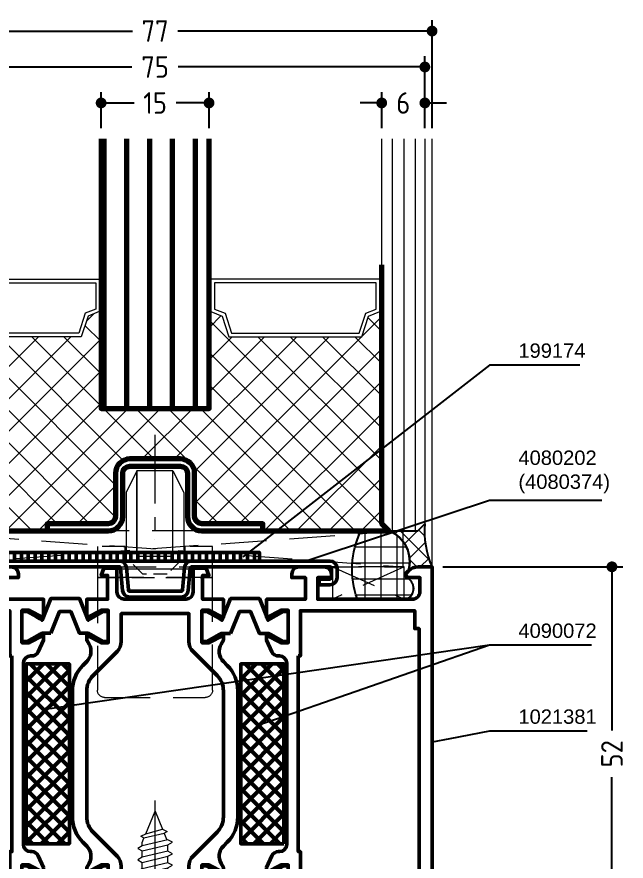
# Model space of a CAD drawing. Header units: millimetres. Extents: x 27 to 201, y 24 to 350.
# Drawn here: x 116.5 to 201.2, y 232.2 to 349.6 of the extents above; entities that cross this region are included whole.
import ezdxf

# ---------------------------------------------------------------- set-up
doc = ezdxf.new("R2010")
doc.units = ezdxf.units.MM
doc.linetypes.add('CENTER', pattern=[50.800000000000004, 31.75, -6.35, 6.35, -6.35])
doc.linetypes.add('HIDDEN', pattern=[9.524999999999999, 6.35, -3.175])
for name, color, linetype, lineweight in [('AM_5', 3, 'Continuous', 25), ('AM_C', 50, 'Continuous', 50), ('AM_S', 80, 'Continuous', 50), ('Cent3', 70, 'CENTER', 18), ('Cent4', 10, 'CENTER', 13), ('CHide4', 10, 'HIDDEN', 13), ('Cont2', 2, 'Continuous', 25), ('Cont3', 70, 'Continuous', 18), ('Cont4', 10, 'Continuous', 13)]:
    doc.layers.add(name, color=color, linetype=linetype, lineweight=lineweight)
doc.styles.add('HBS_DIMTEXTSTYLE', font='isocp.shx')
doc.styles.add('SWISSL', font='swissl.ttf')
doc.dimstyles.new('Konstruktionsschnitt 1-1', dxfattribs={"dimtxt": 3, "dimasz": 1.5, "dimexe": 1.5, "dimexo": 1.5, "dimgap": 1.5, "dimtad": 0, "dimdsep": 46, "dimtxsty": 'HBS_DIMTEXTSTYLE', "dimblk": 'PUNKT', "dimcen": 0, "dimclrd": 3, "dimclre": 3, "dimclrt": 2, "dimadec": 1, "dimazin": 2, "dimtfac": 0.7, "dimtofl": 0, "dimtmove": 0, "dimatfit": 3, "dimfxl": 0, "dimtolj": 1, "dimtzin": 0, "dimarcsym": 0})
pattern_1 = [(225, (232.3260285917245, 587.9548607418653), (0.1767766952966369, -0.1767766952966369), []), (314.9999999999999, (232.3260285917245, 587.9548607418653), (0.1767766952966369, 0.1767766952966369), [])]

# ---------------------------------------------------------------- blocks, each defined once
blk = doc.blocks.new('ws4070051')
at = {"layer": 'Cent4'}
blk.add_line((0, 5.000000000000057), (0, -61.5), dxfattribs=at)
at = {"layer": 'CHide4', "ltscale": 0.3}
for points in [[(-2.25, 3.139407869106833), (-2.25, 1.500000000000114)], [(-1.500000000000057, 3.342016756583348), (-1.5, 1.443980580127572)], [(-1.000000000000114, 3.430217387990353), (-1.000000000000114, 1.500000000000114)], [(0.9999999999999432, 3.430217387990297), (1, 1.500000000000057)], [(1.499999999999886, 3.342016756583348), (1.499999999999886, 1.443980580131324)], [(2.249999999999886, 3.139407869106833), (2.249999999999886, 1.500000000000057)], [(-2.25, 1.500000000000114), (0, 0.8971143170300593)], [(2.25, 1.500000000000057), (0, 0.8971143170300593)]]:
    blk.add_lwpolyline(points, dxfattribs=at)
for centre, radius, start, end in [((-1.13686837721616e-13, 6.787843380307379), 3.50337727118889, 253.4149171095067, 286.5850828904933), ((-1.625, 4.819043873157398), 3.377377271188834, 259.3356704769319, 280.664329523068), ((0, 9.59585103275191), 8.157377271188835, 262.9584886271676, 277.0415113728324), ((1.625, 4.819043873157341), 3.377377271188834, 259.3356704769319, 280.664329523068)]:
    blk.add_arc(centre, radius, start, end, dxfattribs=at)
at = {"layer": 'Cont4'}
blk.add_line((-1.789999999999964, -0.6999999999999886), (-1.789999999999964, -0.947816335794414), dxfattribs=at)
blk.add_lwpolyline([(0, 3.500000000000057, -0.1638335059844092), (4.354838709677381, 2.033705591735156, -0.2344685383368201), (4.75, 1.237357592883086), (4.75, 0), (-4.75, 0), (-4.75, 1.237357592883086, -0.234468538336819), (-4.354838709677381, 2.033705591735156, -0.1638335059844072)], format="xyb", close=True, dxfattribs=at)
for points in [[(3.845889597187124e-05, -0.5208540225784759), (-1.789999999999907, -0.947816335794414), (-2.39999999999992, -1.300000000000125), (-1.789999999999907, -1.652183664205779), (5.684341886080801e-14, -1.231004026947915), (0.6100000000000705, -0.7692557880676532), (-0.0001459969332699984, -0.5207789044758897)], [(1.79000000000002, -0.6999999999999886), (1.790000000000077, -1.693910055894833)], [(-1.789999999999907, -1.652183664205779), (-1.789999999999907, -2.54781633579438)], [(-1.789999999999907, -1.652183664205779), (-1.789999999999907, -2.347816335794391)], [(-1.789999999999907, -3.252183664205745), (-1.789999999999907, -3.947816335794414)], [(-1.789999999999907, -3.252183664205745), (-1.789999999999907, -4.147816335794403)], [(1.790000000000077, -2.409824389689959), (1.790000000000077, -3.293910055894798)], [(1.790000000000077, -4.009824389689982), (1.790000000000077, -4.893910055894821)], [(-1.789999999999907, -4.852183664205768), (-1.789999999999907, -5.547816335794437)], [(-1.789999999999907, -4.852183664205768), (-1.789999999999907, -5.747816335794425)], [(1.790000000000077, -5.609824389689948), (1.790000000000077, -6.493910055894844)], [(-1.789999999999907, -6.452183664205791), (-1.789999999999907, -7.147816335794403)], [(-1.789999999999907, -6.452183664205791), (-1.789999999999907, -7.347816335794391)], [(-1.789999999999907, -8.052183664205756), (-1.789999999999907, -8.747816335794425)], [(-1.789999999999907, -8.052183664205756), (-1.789999999999907, -8.947816335794414)], [(1.790000000000077, -7.20982438968997), (1.790000000000077, -8.09391005589481)], [(1.790000000000077, -8.809824389689936), (1.790000000000077, -9.693910055894833)], [(-1.789999999999907, -9.65218366420578), (-1.789999999999907, -10.34781633579439)], [(-1.789999999999907, -9.65218366420578), (-1.789999999999907, -10.54781633579438)], [(1.790000000000077, -10.40982438968996), (1.790000000000077, -11.29391005589486)], [(-1.789999999999907, -11.2521836642058), (-1.789999999999907, -11.94781633579441)], [(-1.789999999999907, -11.2521836642058), (-1.789999999999907, -12.1478163357944)], [(-1.789999999999907, -12.85218366420577), (-1.789999999999907, -13.54781633579444)], [(-1.789999999999907, -12.85218366420577), (-1.789999999999907, -13.74781633579443)], [(1.790000000000077, -12.00982438968998), (1.790000000000077, -12.89391005589482)], [(1.790000000000077, -13.60982438968995), (1.790000000000077, -14.49391005589484)], [(-1.789999999999907, -14.45218366420579), (-1.789999999999907, -15.1478163357944)], [(-1.789999999999907, -14.45218366420579), (-1.789999999999907, -15.34781633579439)], [(1.790000000000077, -15.20982438968997), (1.790000000000077, -16.09391005589481)], [(-1.789999999999907, -16.05218366420576), (-1.789999999999907, -16.74781633579443)], [(-1.789999999999907, -16.05218366420576), (-1.789999999999907, -16.94781633579441)], [(1.790000000000077, -16.80982438968994), (1.790000000000077, -17.69391005589483)], [(-1.789999999999907, -17.65218366420578), (-1.789999999999907, -18.34781633579445)], [(-1.789999999999907, -17.65218366420578), (-1.789999999999907, -18.54781633579438)], [(1.790000000000077, -18.40982438968996), (1.790000000000077, -19.29391005589486)], [(-1.789999999999907, -19.2521836642058), (-1.789999999999907, -19.94781633579447)], [(-1.789999999999907, -19.2521836642058), (-1.789999999999907, -20.1478163357944)], [(-1.789999999999907, -20.85218366420582), (-1.789999999999907, -21.54781633579444)], [(-1.789999999999907, -20.85218366420582), (-1.789999999999907, -21.74781633579443)], [(1.790000000000077, -20.00982438968998), (1.790000000000077, -20.89391005589482)], [(1.790000000000077, -21.60982438968995), (1.790000000000077, -22.49391005589479)], [(-1.789999999999907, -22.45218366420579), (-1.789999999999907, -23.1478163357944)], [(-1.789999999999907, -22.45218366420579), (-1.789999999999907, -23.34781633579445)], [(1.790000000000077, -23.20982438968991), (1.790000000000077, -24.09391005589481)], [(-1.789999999999907, -24.05218366420576), (-1.789999999999907, -24.74781633579443)], [(-1.789999999999907, -24.05218366420576), (-1.789999999999907, -24.94781633579441)], [(-1.789999999999907, -25.65218366420578), (-1.789999999999907, -26.34781633579445)], [(-1.789999999999907, -25.65218366420578), (-1.789999999999907, -26.54781633579438)], [(1.790000000000077, -24.80982438968994), (1.790000000000077, -25.69391005589483)], [(1.790000000000077, -26.40982438968996), (1.790000000000077, -27.29391005589486)], [(-1.789999999999907, -27.2521836642058), (-1.789999999999907, -27.94781633579447)], [(-1.789999999999907, -27.2521836642058), (-1.789999999999907, -28.1478163357944)], [(1.790000000000077, -28.00982438968998), (1.790000000000077, -28.89391005589482)], [(-1.789999999999907, -28.85218366420582), (-1.789999999999907, -29.54781633579444)], [(-1.789999999999907, -28.85218366420582), (-1.789999999999907, -29.74781633579443)], [(-1.789999999999907, -30.45218366420579), (-1.789999999999907, -31.34781633579439)], [(-1.789999999999907, -30.45218366420579), (-1.789999999999907, -31.1478163357944)], [(1.790000000000077, -29.60982438968995), (1.790000000000077, -30.49391005589479)], [(1.790000000000077, -31.20982438968991), (1.790000000000077, -32.09391005589481)], [(-1.789999999999907, -32.05218366420576), (-1.789999999999964, -32.94781633579441)], [(1.79000000000002, -32.80982438968994), (1.79000000000002, -33.69391005589478)], [(-1.789999999999964, -33.65218366420578), (-1.789999999999964, -34.54781633579438)], [(1.79000000000002, -34.4098243896899), (1.79000000000002, -35.2939100558948)], [(-1.789999999999964, -35.25218366420575), (-1.789999999999964, -36.1478163357944)], [(1.79000000000002, -36.00982438968992), (1.79000000000002, -36.89391005589476)], [(-1.789999999999964, -36.85218366420577), (-1.789999999999964, -37.74781633579437)], [(-1.789999999999964, -38.45218366420573), (-1.789999999999964, -39.34781633579439)], [(1.79000000000002, -37.60982438968989), (1.79000000000002, -38.49391005589479)], [(1.79000000000002, -39.20982438968991), (1.79000000000002, -40.09391005589475)], [(-1.789999999999964, -40.05218366420576), (-1.789999999999964, -40.94781633579436)], [(1.79000000000002, -40.80982438968988), (1.79000000000002, -41.69391005589478)], [(-1.789999999999964, -41.65218366420572), (-1.789999999999964, -42.54781633579438)], [(-1.789999999999964, -43.25218366420575), (-1.789999999999964, -44.14781633579435)], [(1.79000000000002, -42.4098243896899), (1.79000000000002, -43.29391005589474)], [(1.79000000000002, -44.00982438968987), (1.79000000000002, -44.89391005589476)], [(-1.789999999999964, -44.85218366420571), (-1.789999999999964, -45.74781633579437)], [(1.79000000000002, -45.60982438968989), (1.79000000000002, -46.49391005589473)], [(-1.789999999999964, -46.45218366420573), (-1.789999999999964, -47.34781633579433)], [(-1.789999999999964, -48.0521836642057), (-1.789999999999964, -48.94781633579436)], [(1.79000000000002, -47.20982438968986), (1.79000000000002, -48.09391005589475)], [(1.79000000000002, -48.80982438968988), (1.79000000000002, -49.69391005589472)], [(-1.789999999999964, -49.65218366420572), (-1.789999999999964, -50.54781633579432)], [(1.79000000000002, -50.40982438968985), (1.79000000000002, -51.29391005589474)], [(-1.789999999999964, -51.25218366420569), (-1.789999999999964, -52.14781633579435)], [(1.79000000000002, -52.00982438968987), (1.79000000000002, -52.89391005589471)], [(-1.789999999999964, -52.85218366420571), (-1.789999999999964, -53.74781633579437)], [(1.79000000000002, -53.60982438968989), (1.79000000000002, -54.49391005589473)], [(-1.789999999999964, -54.45218366420568), (-1.789999999999964, -55.34781633579433)], [(-1.278045391909473, -56.91452548152375), (-1.648982974761907, -56.01900293820739)], [(1.79000000000002, -55.67855772335224), (1.54664418601925, -56.26607062994691)], [(1.79000000000002, -55.20982438968986), (1.79000000000002, -55.67855772335224)], [(1.290426472000377, -56.88463491005149), (0, -60), (-1.02391827027509, -57.52804262514024)]]:
    blk.add_lwpolyline(points, dxfattribs=at)
for points in [[(1.790000000000077, -2.409824389689959), (2.410000000000025, -2.051867222792396), (1.790000000000077, -1.693910055894833), (-1.789999999999907, -2.54781633579438), (-2.39999999999992, -2.900000000000091), (-1.789999999999907, -3.252183664205745)], [(1.790000000000077, -4.009824389689925), (2.410000000000025, -3.651867222792362), (1.790000000000077, -3.293910055894798), (-1.789999999999907, -4.147816335794403), (-2.39999999999992, -4.500000000000057), (-1.789999999999907, -4.852183664205768)], [(1.790000000000077, -5.609824389689948), (2.410000000000025, -5.251867222792384), (1.790000000000077, -4.893910055894821), (-1.789999999999907, -5.747816335794425), (-2.39999999999992, -6.10000000000008), (-1.789999999999907, -6.452183664205791)], [(1.790000000000077, -7.20982438968997), (2.410000000000025, -6.851867222792407), (1.790000000000077, -6.493910055894844), (-1.789999999999907, -7.347816335794391), (-2.39999999999992, -7.700000000000102), (-1.789999999999907, -8.052183664205756)], [(1.790000000000077, -8.809824389689936), (2.410000000000025, -8.451867222792373), (1.790000000000077, -8.09391005589481), (-1.789999999999907, -8.947816335794414), (-2.39999999999992, -9.300000000000068), (-1.789999999999907, -9.65218366420578)], [(1.790000000000077, -10.40982438968996), (2.410000000000025, -10.0518672227924), (1.790000000000077, -9.693910055894833), (-1.789999999999907, -10.54781633579438), (-2.39999999999992, -10.90000000000009), (-1.789999999999907, -11.25218366420575)], [(1.790000000000077, -12.00982438968998), (2.410000000000025, -11.65186722279242), (1.790000000000077, -11.29391005589486), (-1.789999999999907, -12.1478163357944), (-2.39999999999992, -12.50000000000011), (-1.789999999999907, -12.85218366420577)], [(1.790000000000077, -13.60982438968995), (2.410000000000025, -13.25186722279238), (1.790000000000077, -12.89391005589482), (-1.789999999999907, -13.74781633579443), (-2.39999999999992, -14.10000000000008), (-1.789999999999907, -14.45218366420579)], [(1.790000000000077, -15.20982438968997), (2.410000000000025, -14.85186722279241), (1.790000000000077, -14.49391005589484), (-1.789999999999907, -15.34781633579439), (-2.39999999999992, -15.7000000000001), (-1.789999999999907, -16.05218366420576)], [(1.790000000000077, -16.80982438968994), (2.410000000000025, -16.45186722279237), (1.790000000000077, -16.09391005589481), (-1.789999999999907, -16.94781633579441), (-2.39999999999992, -17.30000000000013), (-1.789999999999907, -17.65218366420578)], [(1.790000000000077, -18.40982438968996), (2.410000000000025, -18.0518672227924), (1.790000000000077, -17.69391005589483), (-1.789999999999907, -18.54781633579438), (-2.39999999999992, -18.90000000000009), (-1.789999999999907, -19.2521836642058)], [(1.790000000000077, -20.00982438968998), (2.410000000000025, -19.65186722279242), (1.790000000000077, -19.29391005589486), (-1.789999999999907, -20.1478163357944), (-2.39999999999992, -20.50000000000011), (-1.789999999999907, -20.85218366420582)], [(1.790000000000077, -21.60982438968995), (2.410000000000025, -21.25186722279238), (1.790000000000077, -20.89391005589482), (-1.789999999999907, -21.74781633579443), (-2.39999999999992, -22.10000000000008), (-1.789999999999907, -22.45218366420579)], [(1.790000000000077, -23.20982438968991), (2.410000000000025, -22.85186722279235), (1.790000000000077, -22.49391005589479), (-1.789999999999907, -23.34781633579445), (-2.39999999999992, -23.7000000000001), (-1.789999999999907, -24.05218366420576)], [(1.790000000000077, -24.80982438968994), (2.410000000000025, -24.45186722279237), (1.790000000000077, -24.09391005589481), (-1.789999999999907, -24.94781633579441), (-2.39999999999992, -25.30000000000013), (-1.789999999999907, -25.65218366420578)], [(1.790000000000077, -26.40982438968996), (2.410000000000025, -26.0518672227924), (1.790000000000077, -25.69391005589483), (-1.789999999999907, -26.54781633579438), (-2.39999999999992, -26.90000000000009), (-1.789999999999907, -27.2521836642058)], [(1.790000000000077, -28.00982438968998), (2.410000000000025, -27.65186722279242), (1.790000000000077, -27.29391005589486), (-1.789999999999907, -28.1478163357944), (-2.39999999999992, -28.50000000000011), (-1.789999999999907, -28.85218366420582)], [(1.790000000000077, -29.60982438968995), (2.410000000000025, -29.25186722279238), (1.790000000000077, -28.89391005589482), (-1.789999999999907, -29.74781633579443), (-2.39999999999992, -30.10000000000008), (-1.789999999999907, -30.45218366420579)], [(1.790000000000077, -31.20982438968991), (2.410000000000025, -30.85186722279235), (1.790000000000077, -30.49391005589479), (-1.789999999999907, -31.34781633579439), (-2.39999999999992, -31.7000000000001), (-1.789999999999907, -32.05218366420576)], [(1.79000000000002, -32.80982438968994), (2.410000000000025, -32.45186722279237), (1.790000000000077, -32.09391005589481), (-1.789999999999964, -32.94781633579441), (-2.399999999999977, -33.30000000000007), (-1.789999999999964, -33.65218366420578)], [(1.79000000000002, -34.4098243896899), (2.409999999999968, -34.05186722279234), (1.79000000000002, -33.69391005589478), (-1.789999999999964, -34.54781633579438), (-2.399999999999977, -34.90000000000009), (-1.789999999999964, -35.25218366420575)], [(1.79000000000002, -36.00982438968992), (2.409999999999968, -35.65186722279236), (1.79000000000002, -35.2939100558948), (-1.789999999999964, -36.1478163357944), (-2.399999999999977, -36.50000000000006), (-1.789999999999964, -36.85218366420577)], [(1.79000000000002, -37.60982438968989), (2.409999999999968, -37.25186722279233), (1.79000000000002, -36.89391005589476), (-1.789999999999964, -37.74781633579437), (-2.399999999999977, -38.10000000000008), (-1.789999999999964, -38.45218366420573)], [(1.79000000000002, -39.20982438968991), (2.409999999999968, -38.85186722279235), (1.79000000000002, -38.49391005589479), (-1.789999999999964, -39.34781633579439), (-2.399999999999977, -39.70000000000005), (-1.789999999999964, -40.05218366420576)], [(1.79000000000002, -40.80982438968988), (2.409999999999968, -40.45186722279232), (1.79000000000002, -40.09391005589475), (-1.789999999999964, -40.94781633579436), (-2.399999999999977, -41.30000000000007), (-1.789999999999964, -41.65218366420572)], [(1.79000000000002, -42.4098243896899), (2.409999999999968, -42.05186722279234), (1.79000000000002, -41.69391005589478), (-1.789999999999964, -42.54781633579438), (-2.399999999999977, -42.90000000000003), (-1.789999999999964, -43.25218366420575)], [(1.79000000000002, -44.00982438968987), (2.409999999999968, -43.6518672227923), (1.79000000000002, -43.29391005589474), (-1.789999999999964, -44.14781633579435), (-2.399999999999977, -44.50000000000006), (-1.789999999999964, -44.85218366420571)], [(1.79000000000002, -45.60982438968989), (2.409999999999968, -45.25186722279233), (1.79000000000002, -44.89391005589476), (-1.789999999999964, -45.74781633579437), (-2.399999999999977, -46.10000000000002), (-1.789999999999964, -46.45218366420573)], [(1.79000000000002, -47.20982438968986), (2.409999999999968, -46.85186722279229), (1.79000000000002, -46.49391005589473), (-1.789999999999964, -47.34781633579433), (-2.399999999999977, -47.70000000000005), (-1.789999999999964, -48.0521836642057)], [(1.79000000000002, -48.80982438968988), (2.409999999999968, -48.45186722279232), (1.79000000000002, -48.09391005589475), (-1.789999999999964, -48.94781633579436), (-2.399999999999977, -49.30000000000001), (-1.789999999999964, -49.65218366420572)], [(1.79000000000002, -50.40982438968985), (2.409999999999968, -50.05186722279228), (1.79000000000002, -49.69391005589472), (-1.789999999999964, -50.54781633579432), (-2.399999999999977, -50.90000000000003), (-1.789999999999964, -51.25218366420569)], [(1.79000000000002, -52.00982438968987), (2.409999999999968, -51.6518672227923), (1.79000000000002, -51.29391005589474), (-1.789999999999964, -52.14781633579435), (-2.399999999999977, -52.5), (-1.789999999999964, -52.85218366420571)], [(1.79000000000002, -53.60982438968989), (2.409999999999968, -53.25186722279227), (1.79000000000002, -52.89391005589471), (-1.789999999999964, -53.74781633579437), (-2.399999999999977, -54.10000000000002), (-1.789999999999964, -54.45218366420568)], [(1.79000000000002, -55.20982438968986), (2.409999999999968, -54.85186722279229), (1.79000000000002, -54.49391005589473), (-1.789999999999964, -55.34781633579433), (-2.399999999999977, -55.69999999999999), (-1.789999999999964, -56.0521836642057)], [(1.54664418601925, -56.26607062994691), (1.971675235153839, -56.55383828416456), (1.290426472000377, -56.88463491005149), (-1.02391827027509, -57.52804262514024), (-1.699936725024827, -57.20124253543594), (-1.278045391909473, -56.91452548152375)]]:
    blk.add_lwpolyline(points, close=True, dxfattribs=at)
for centre, start, end in [((-2.489999999999952, -0.6999999999999886), 0, 90), ((2.490000000000009, -0.6999999999999886), 90, 180)]:
    blk.add_arc(centre, 0.7000000000000001, start, end, dxfattribs=at)
blk = doc.blocks.new('ESG 6_V')
at = {"layer": 'Cont3'}
h = blk.add_hatch(dxfattribs=at)
h.set_pattern_fill('LINE', color=256, scale=0.5, angle=89.99999999999999, style=0)
h.set_pattern_definition([(90, (-305.9269150891612, -507.866033323357), (-1.5875, 4.497021500008084e-16), [])])
h.paths.add_polyline_path([(3.000000000000057, 54.50135724474069), (3, 1), (2, 0), (-2, 0), (-3, 1), (-2.999999999999943, 54.50135724474057)])
blk.add_lwpolyline([(3.000000000000057, 54.50135724474069), (3, 1), (2, 0), (-2, 0), (-3, 1), (-2.999999999999943, 54.50135724474057)], dxfattribs=at)
blk = doc.blocks.new('AL_ABH_24')
at = {"layer": 'Cont4'}
h = blk.add_hatch(dxfattribs=at)
h.set_pattern_fill('ANSI37', color=256, scale=2, angle=-180, style=0)
h.set_pattern_definition(pattern_1)
h.paths.add_polyline_path([(-12, -4.500000000000057), (-11.75, -4.500000000000057), (-11.75, -0.5000000000000568), (-12, -0.5000000000000568)])
h = blk.add_hatch(dxfattribs=at)
h.set_pattern_fill('ANSI37', color=256, scale=2, angle=-180, style=0)
h.set_pattern_definition(pattern_1)
h.paths.add_polyline_path([(12, -0.5), (11.75, -0.5), (11.75, -4.5), (12, -4.5)])
at = {"layer": 'Cont3'}
for points in [[(11.75, -4.5), (11.75, 0), (-11.75, -5.684341886080801e-14), (-11.75, -4.500000000000057), (-10.17916262542713, -5.126770074544822), (-9.250000000000004, -8.000000000000057), (9.25, -8), (10.17916262542713, -5.126770074544766)], [(11.25, -4.161170208908629), (11.25, -0.5), (-11.25, -0.5000000000000568), (-11.25, -4.161170208908686), (-9.775696835389798, -4.749422767284102), (-8.886198386153982, -7.500000000000057), (8.886198386153978, -7.5), (9.775696835389795, -4.749422767284159)]]:
    blk.add_lwpolyline(points, close=True, dxfattribs=at)
at = {"layer": 'Cont4'}
for points in [[(-11.75, -0.5000000000000568), (-11.75, -4.500000000000057), (-12, -4.500000000000057), (-12, -0.5000000000000568)], [(11.75, -0.5), (11.75, -4.5), (12, -4.5), (12, -0.5)]]:
    blk.add_lwpolyline(points, close=True, dxfattribs=at)
blk = doc.blocks.new('PL30_Glas_76_SYM_NGFK')
at = {"layer": 'Cont3', "lineweight": 70}
h = blk.add_hatch(dxfattribs=at)
h.set_pattern_fill('LINE', color=256, angle=90, style=0)
h.set_pattern_definition([(90, (-271.4269150891612, -507.8660333233571), (-3.175, 1.944126793646423e-16), [])])
h.paths.add_polyline_path([(-7.500000000000114, 54.50135724474046), (-7.499999999999993, 17), (7.500000000000007, 16.99999999999989), (7.499999999999886, 54.50135724474046)])
at = {"layer": 'Cont4'}
h = blk.add_hatch(dxfattribs=at)
h.set_pattern_fill('ANSI37', color=256, scale=0.5, angle=-2.544443745170813e-14, style=0)
h.set_pattern_definition([(45.00000000000002, (-338.9549189137359, -274.6219251224307), (2.245064030267289, -2.245064030267288), []), (315, (-338.9549189137359, -274.6219251224307), (-2.245064030267288, -2.245064030267289), [])])
h.paths.add_polyline_path([(-31.50000000000005, 30.5), (-31.25000000000016, 30.5), (-29.67916262542717, 29.87322992545523), (-28.75000000000006, 27), (-10.24999999999993, 27), (-9.320837374572925, 29.87322992545512), (-7.749999999999936, 30.5), (-7.499999999999993, 30.5), (-7.499999999999993, 17), (7.500000000000007, 16.99999999999989), (7.5, 30.49999999999989), (7.75, 30.49999999999989), (9.320837374572875, 29.87322992545512), (10.25, 26.99999999999989), (28.75, 26.99999999999989), (29.67916262542713, 29.87322992545512), (31.25000000000012, 30.49999999999989), (31.50000000000001, 30.49999999999989), (31.50000000000001, 1), (32.50000000000001, 0), (15, 0), (15, 1), (6.5, 1, -0.4142135623730951), (5.500000000000014, 2), (5.500000000000014, 7.999999999999886, 0.4142135623730951), (3.500000000000014, 9.999999999999886), (-3.499999999999996, 9.999999999999886, 0.4142135623730951), (-5.499999999999996, 7.999999999999886), (-5.499999999999993, 2, -0.4142135623730951), (-6.499999999999993, 1), (-14.99999999999999, 1), (-14.99999999999999, 0), (-32.50000000000006, 0), (-31.50000000000005, 1.000000000000114)])
at = {"layer": 'Cont3', "lineweight": 70}
for points in [[(-7.500000000000114, 54.50135724474046), (-7.499999999999993, 17), (7.500000000000007, 16.99999999999989), (7.499999999999886, 54.50135724474046)], [(-31.50000000000005, 36.99999999998511), (-31.50000000000005, 0.999999999985107), (-32.50000000000006, 0), (-14.99999999999999, 0)], [(15, 0), (32.50000000000001, 0), (31.50000000000001, 0.999999999985107), (31.50000000000001, 36.99999999998511)]]:
    blk.add_lwpolyline(points, dxfattribs=at)
blk.add_lwpolyline([(15, 0), (15, 1), (6.5, 1, -0.414213562373095), (5.500000000000014, 2), (5.500000000000014, 7.999999999999886, 0.414213562373095), (3.500000000000014, 9.999999999999886), (-3.499999999999996, 9.999999999999886, 0.414213562373095), (-5.499999999999996, 7.999999999999886), (-5.499999999999993, 2, -0.414213562373095), (-6.499999999999993, 1), (-14.99999999999999, 1), (-14.99999999999999, 0), (-6.499999999999993, 0, 0.414213562373095), (-4.499999999999993, 2), (-4.499999999999996, 7.999999999999886, -0.414213562373095), (-3.499999999999996, 8.999999999999886), (3.500000000000014, 8.999999999999886, -0.414213562373095), (4.500000000000014, 7.999999999999886), (4.500000000000014, 2, 0.414213562373095), (6.5, 0)], format="xyb", close=True, dxfattribs=at)
at = {"xscale": -1}
blk.add_blockref('ESG 6_V', (-34.50000000000006, -5.684341886080801e-13), dxfattribs=at)
blk.add_blockref('ESG 6_V', (34.50000000000001, -1.13686837721616e-13))
at = {"layer": 'Cont3', "lineweight": 70, "xscale": -1}
blk.add_blockref('AL_ABH_24', (-19.50000000000005, 35), dxfattribs=at)
at = {"layer": 'Cont3', "lineweight": 70}
blk.add_blockref('AL_ABH_24', (19.50000000000001, 34.99999999999989), dxfattribs=at)
blk = doc.blocks.new('PL_VERSCH_F_W1_VERD')
at = {"layer": 'Cent3', "ltscale": 0.3}
blk.add_line((-5, -1.149999999994179), (5.000000000000007, -1.149999999994179), dxfattribs=at)
blk.add_lwpolyline([(1.4210854715202e-14, 17.5), (0, 2.988143633357822), (0, 2.988143633357822)], dxfattribs=at)
at = {"layer": 'CHide4', "ltscale": 0.5}
for points in [[(-7.999999999998636, 2), (-4.149999999998727, 2), (-4.149999999998727, 0), (-7.999999999998636, 0)], [(4.150000000001455, 2), (8, 2), (8.000000000000007, 0), (4.150000000001462, 0)], [(-7.999999999998636, 1.091393642127514e-11), (8.000000000000007, 0), (8.000000000000007, -2.300000000001091), (-8, -2.300000000001091)]]:
    blk.add_lwpolyline(points, close=True, dxfattribs=at)
at = {"layer": 'CHide4', "ltscale": 0.3}
blk.add_lwpolyline([(3.550000000004736, 1.818989403545856e-12), (-3.549999999996771, 1.818989403545856e-12), (-1.699999999996862, -1.850000000000364), (1.700000000003691, -1.850000000000364)], close=True, dxfattribs=at)
at = {"layer": 'CHide4'}
blk.add_lwpolyline([(-8, -2.300000000001091), (8.000000000000007, -2.300000000001091), (8.000000000000007, -18.00000000000006, -0.414213562373095), (7.000000000000007, -19.00000000000006), (-7, -19.00000000000006, -0.414213562373095), (-7.999999999999993, -18.00000000000006)], format="xyb", close=True, dxfattribs=at)
at = {"layer": 'Cont3'}
for points in [[(-4, 0), (-2.498889300106839, 0), (-2.498889300106839, 12.5), (-4, 9.498484848485532)], [(-2.498889300106839, 12.5), (2.498889300106846, 12.5), (2.498889300106839, 0.6276951937343256), (-2.498889300106839, 0.6276951937343256)], [(4.000000000000007, 0), (2.498889300106846, 0), (2.498889300106846, 12.5), (4, 9.498484848485532)]]:
    blk.add_lwpolyline(points, close=True, dxfattribs=at)
blk = doc.blocks.new('PUNKT')
at = {"color": 0, "linetype": 'Continuous'}
blk.add_line((-0.5, 0), (-1, 0), dxfattribs=at)
at = {"color": 0, "linetype": 'Continuous', "const_width": 0.5}
blk.add_lwpolyline([(-0.25, 0, 1), (0.25, 0, 1)], format="xyb", close=True, dxfattribs=at)
blk = doc.blocks.new('*D65')
at = {"layer": 'AM_5', "color": 3, "lineweight": -2, "transparency": 16777216}
for p, q in [((97.2169968238457, 334.0809607631734), (97.2169968238457, 349.0824976448154)), ((174.2180485343605, 334.0809607631742), (174.2180485343605, 349.0824976448154)), ((98.7169968238457, 347.5824976448154), (132.567522679103, 347.5824976448154)), ((172.7180485343605, 347.5824976448154), (138.867522679103, 347.5824976448154))]:
    blk.add_line(p, q, dxfattribs=at)
at = {"layer": 'AM_5', "color": 3, "lineweight": -2, "transparency": 16777216, "xscale": 1.5, "yscale": 1.5, "zscale": 1.5, "rotation": 180}
blk.add_blockref('PUNKT', (97.2169968238457, 347.5824976448154), dxfattribs=at)
at = {"layer": 'AM_5', "color": 3, "lineweight": -2, "transparency": 16777216, "xscale": 1.5, "yscale": 1.5, "zscale": 1.5}
blk.add_blockref('PUNKT', (174.2180485343605, 347.5824976448154), dxfattribs=at)
at = {"layer": 'AM_5', "color": 2, "transparency": 16777216, "insert": (135.717522679103, 347.5824976448154), "char_height": 3, "attachment_point": 5, "style": 'HBS_DIMTEXTSTYLE'}
blk.add_mtext('\\A1;77', dxfattribs=at)
blk = doc.blocks.new('*D67')
at = {"layer": 'AM_5', "color": 3, "lineweight": -2, "transparency": 16777216}
for p, q in [((128.2169967094194, 334.0809607631741), (128.2169967094194, 339.0824976448154)), ((143.2169967094194, 334.0809607631741), (143.2169967094194, 339.0824976448154)), ((129.7169967094194, 337.5824976448154), (132.8048646750635, 337.5824976448154)), ((141.7169967094194, 337.5824976448154), (138.6291287437754, 337.5824976448154))]:
    blk.add_line(p, q, dxfattribs=at)
at = {"layer": 'AM_5', "color": 3, "lineweight": -2, "transparency": 16777216, "xscale": 1.5, "yscale": 1.5, "zscale": 1.5, "rotation": 180}
blk.add_blockref('PUNKT', (128.2169967094194, 337.5824976448154), dxfattribs=at)
at = {"layer": 'AM_5', "color": 3, "lineweight": -2, "transparency": 16777216, "xscale": 1.5, "yscale": 1.5, "zscale": 1.5}
blk.add_blockref('PUNKT', (143.2169967094194, 337.5824976448154), dxfattribs=at)
at = {"layer": 'AM_5', "color": 2, "transparency": 16777216, "insert": (135.7169967094194, 337.5824976448154), "char_height": 3, "attachment_point": 5, "style": 'HBS_DIMTEXTSTYLE'}
blk.add_mtext('\\A1;15', dxfattribs=at)
blk = doc.blocks.new('*D66')
at = {"layer": 'AM_5', "color": 3, "lineweight": -2, "transparency": 16777216}
for p, q in [((167.2169967094197, 334.0809607631741), (167.2169967094197, 339.0824976448154)), ((173.2169967094196, 334.0809607631742), (173.2169967094196, 339.0824976448154)), ((165.7169967094197, 337.5824976448154), (164.2169967094197, 337.5824976448154)), ((174.7169967094196, 337.5824976448154), (176.2169967094196, 337.5824976448154))]:
    blk.add_line(p, q, dxfattribs=at)
at = {"layer": 'AM_5', "color": 3, "lineweight": -2, "transparency": 16777216, "xscale": 1.5, "yscale": 1.5, "zscale": 1.5}
blk.add_blockref('PUNKT', (167.2169967094197, 337.5824976448154), dxfattribs=at)
at = {"layer": 'AM_5', "color": 3, "lineweight": -2, "transparency": 16777216, "xscale": 1.5, "yscale": 1.5, "zscale": 1.5, "rotation": 180}
blk.add_blockref('PUNKT', (173.2169967094196, 337.5824976448154), dxfattribs=at)
at = {"layer": 'AM_5', "color": 2, "transparency": 16777216, "insert": (170.2169967094197, 337.5824976448154), "char_height": 3, "attachment_point": 5, "style": 'HBS_DIMTEXTSTYLE'}
blk.add_mtext('\\A1;6', dxfattribs=at)
blk = doc.blocks.new('*D69')
at = {"layer": 'AM_5', "color": 3, "lineweight": -2, "transparency": 16777216}
for p, q in [((175.7169968238466, 273.0804937478658), (200.7169968238467, 273.0804937478658)), ((199.2169968238467, 271.5804937478658), (199.2169968238467, 250.3205823305429)), ((199.2169968238467, 222.5804937478657), (199.2169968238467, 243.8404051651885)), ((175.7169968238466, 221.0804937478657), (200.7169968238467, 221.0804937478657))]:
    blk.add_line(p, q, dxfattribs=at)
at = {"layer": 'AM_5', "color": 3, "lineweight": -2, "transparency": 16777216, "xscale": 1.5, "yscale": 1.5, "zscale": 1.5}
for p, rotation in [((199.2169968238467, 273.0804937478658), 90), ((199.2169968238467, 221.0804937478657), 270)]:
    blk.add_blockref('PUNKT', p, dxfattribs=dict(at, rotation=rotation))
at = {"layer": 'AM_5', "color": 2, "transparency": 16777216, "insert": (199.2169968238467, 247.0804937478657), "char_height": 3, "attachment_point": 5, "rotation": 90, "style": 'HBS_DIMTEXTSTYLE'}
blk.add_mtext('\\A1;52', dxfattribs=at)
blk = doc.blocks.new('*S375')
at = {"layer": 'AM_5', "color": 3}
for p, q in [((182.2180485343605, 301.1150731448242), (149.8933255131647, 276.0047372680108)), ((194.7394334630774, 301.1150731448242), (182.2180485343605, 301.1150731448242))]:
    blk.add_line(p, q, dxfattribs=at)
at = {"layer": 'AM_5', "color": 3, "linetype": 'Continuous'}
blk.add_line((149.8933255131647, 276.0047372680108), (147.9190243440429, 274.4710701288948), dxfattribs=at)
at = {"layer": 'AM_5', "color": 2, "insert": (186.2180485343605, 302.1150731448242), "char_height": 2, "attachment_point": 7, "style": 'SWISSL'}
blk.add_mtext('199174', dxfattribs=at)
blk = doc.blocks.new('*S376')
at = {"layer": 'AM_5', "color": 3}
for p, q in [((182.2180485343605, 282.3161079312563), (159.086110637284, 274.6655131440791)), ((197.8120743320523, 282.3161079312563), (182.2180485343605, 282.3161079312563))]:
    blk.add_line(p, q, dxfattribs=at)
at = {"layer": 'AM_5', "color": 3, "linetype": 'Continuous'}
blk.add_line((159.086110637284, 274.6655131440791), (156.7125603341382, 273.8804915147998), dxfattribs=at)
at = {"layer": 'AM_5', "color": 2, "insert": (186.2180485343605, 283.3161079312563), "char_height": 2, "attachment_point": 7, "style": 'SWISSL'}
blk.add_mtext('4080202\\P(4080374)', dxfattribs=at)
blk = doc.blocks.new('*S377')
at = {"layer": 'AM_5', "color": 3}
for p, q in [((182.2180485343605, 262.1659448631758), (123.5556644418263, 253.7064191417591)), ((182.2180485343605, 262.1659448631758), (152.6112622543096, 251.9121163986738)), ((196.3538258595472, 262.1659448631758), (182.2180485343605, 262.1659448631758))]:
    blk.add_line(p, q, dxfattribs=at)
at = {"layer": 'AM_5', "color": 3, "linetype": 'Continuous'}
for p, q in [((123.5556644418263, 253.7064191417591), (121.0812604809957, 253.3495927993656)), ((152.6112622543095, 251.9121163986738), (150.2489284517973, 251.0939605421843))]:
    blk.add_line(p, q, dxfattribs=at)
at = {"layer": 'AM_5', "color": 2, "insert": (186.2180485343605, 263.1659448631758), "char_height": 2, "attachment_point": 7, "style": 'SWISSL'}
blk.add_mtext('4090072', dxfattribs=at)
blk = doc.blocks.new('*S378')
at = {"layer": 'AM_5', "color": 3}
for p, q in [((182.2180485343605, 250.2191640635574), (176.6719949872702, 249.1523966157134)), ((195.7631944949851, 250.2191640635574), (182.2180485343605, 250.2191640635574))]:
    blk.add_line(p, q, dxfattribs=at)
at = {"layer": 'AM_5', "color": 3, "linetype": 'Continuous'}
blk.add_line((176.6719949872702, 249.1523966157134), (174.2169968238466, 248.6801847802126), dxfattribs=at)
at = {"layer": 'AM_5', "color": 2, "insert": (186.2180485343605, 251.2191640635574), "char_height": 2, "attachment_point": 7, "style": 'SWISSL'}
blk.add_mtext('1021381', dxfattribs=at)
blk = doc.blocks.new('*D119')
at = {"layer": 'AM_5', "color": 3, "lineweight": -2, "transparency": 16777216}
for p, q in [((98.21699670941948, 334.0809607631737), (98.21699670941948, 344.0824976448154)), ((173.2169967094196, 334.0809607631742), (173.2169967094196, 344.0824976448154)), ((99.71699670941948, 342.5824976448154), (132.5053906447471, 342.5824976448154)), ((171.7169967094196, 342.5824976448154), (138.9296547134591, 342.5824976448154))]:
    blk.add_line(p, q, dxfattribs=at)
at = {"layer": 'AM_5', "color": 3, "lineweight": -2, "transparency": 16777216, "xscale": 1.5, "yscale": 1.5, "zscale": 1.5, "rotation": 180}
blk.add_blockref('PUNKT', (98.21699670941948, 342.5824976448154), dxfattribs=at)
at = {"layer": 'AM_5', "color": 3, "lineweight": -2, "transparency": 16777216, "xscale": 1.5, "yscale": 1.5, "zscale": 1.5}
blk.add_blockref('PUNKT', (173.2169967094196, 342.5824976448154), dxfattribs=at)
at = {"layer": 'AM_5', "color": 2, "transparency": 16777216, "insert": (135.7175226791031, 342.5824976448154), "char_height": 3, "attachment_point": 5, "style": 'HBS_DIMTEXTSTYLE'}
blk.add_mtext('\\A1;75', dxfattribs=at)
blk = doc.blocks.new('WI1021381')
for points in [[(23.00000000000004, 10.20044399636401), (22.26645320713588, 11.81424694066521, 0.2941076150573526), (21.35608672967327, 12.400443996364), (21.20000000000003, 12.400443996364, -0.414213562373095), (20.20000000000003, 13.400443996364), (20.20000000000003, 38.60044399636404, -0.414213562373095), (21.20000000000003, 39.60044399636404), (21.35608672967327, 39.60044399636404, 0.2941076150573527), (22.26645320713588, 40.18664105206283), (23.00000000000004, 41.80044399636397), (23.00000000000004, 42.45044499636401), (21.00000000000004, 41.45044499636401), (20.00000000000004, 41.45044499636401), (20.00000000000004, 45.95044499636401), (21.00000000000004, 45.95044499636401), (23.00000000000004, 44.95044499636401), (23.00000000000004, 47.50044399636402), (17.60000000000004, 47.50044399636402), (17.60000000000004, 50.50044399636402), (19.50000000000004, 50.50044399636402), (19.50000000000004, 51.00044399636402, 0.414213562373095), (18.50000000000004, 52.00044399636402), (15.00000000000004, 52.00044399636402, 0.414213562373095), (14.00000000000004, 51.00044399636402), (14.00000000000007, 50.50044399636402), (15.90000000000005, 50.50044399636402), (15.90000000000005, 47.50044399636402), (2.700000000000088, 47.50044399636402, -0.4142135623731083), (1.700000000000088, 48.50044399636408), (1.700000000000031, 50.50044399636402), (3.500000000000043, 50.50044399636402), (3.712132034356259, 51.01257603071985), (3.310050506339039, 51.41465755873696, 0.198912367379658), (1.895836943965705, 52.00044399636402), (4.263256414560601e-14, 52.00044399636402), (4.263256414560601e-14, 0.0004439963640194833), (1.895836943965705, 0.0004439963640194833, 0.198912367379658), (3.310050506339039, 0.5862304339910267), (3.712132034356259, 0.9883119620081899), (3.500000000000043, 1.500443996364019), (1.700000000000031, 1.500443996364019), (1.700000000000088, 3.500443996363963, -0.4142135623731083), (2.700000000000088, 4.500443996364019), (15.90000000000005, 4.500443996364019), (15.90000000000005, 1.500443996364019), (14.00000000000004, 1.500443996364019), (14.00000000000004, 1.000443996364019, 0.414213562373095), (15.00000000000004, 0.0004439963640194833), (18.50000000000004, 0.0004439963640194833, 0.414213562373095), (19.50000000000004, 1.000443996364019), (19.50000000000004, 1.500443996364019), (17.60000000000004, 1.500443996364019), (17.60000000000004, 4.500443996364019), (23.00000000000004, 4.500443996364019), (23.00000000000004, 7.050442996364033), (21.00000000000004, 6.050442996364033), (20.00000000000004, 6.050442996364033), (20.00000000000004, 10.55044299636403), (21.00000000000004, 10.55044299636403), (23.00000000000004, 9.550442996364033), (23.00000000000004, 10.20044399636401)], [(54.00000000000104, 10.20044399636401), (54.7335467928652, 11.81424694066521, -0.2941076150573526), (55.64391327032781, 12.400443996364), (55.80000000000105, 12.400443996364, 0.414213562373095), (56.80000000000105, 13.400443996364), (56.80000000000105, 38.60044399636404, 0.414213562373095), (55.80000000000105, 39.60044399636404), (55.64391327032781, 39.60044399636404, -0.2941076150573527), (54.7335467928652, 40.18664105206283), (54.00000000000104, 41.80044399636397), (54.00000000000104, 42.45044499636401), (56.00000000000104, 41.45044499636401), (57.00000000000104, 41.45044499636401), (57.00000000000104, 45.95044499636401), (56.00000000000104, 45.95044499636401), (54.00000000000104, 44.95044499636401), (54.00000000000104, 47.50044399636402), (59.40000000000104, 47.50044399636402), (59.40000000000104, 50.50044399636402), (57.50000000000104, 50.50044399636402), (57.50000000000104, 51.00044399636402, -0.414213562373095), (58.50000000000104, 52.00044399636402), (62.00000000000104, 52.00044399636402, -0.414213562373095), (63.00000000000104, 51.00044399636402), (63.00000000000101, 50.50044399636402), (61.10000000000103, 50.50044399636402), (61.10000000000103, 47.50044399636402), (74.30000000000099, 47.50044399636402, 0.4142135623731083), (75.30000000000099, 48.50044399636408), (75.30000000000105, 50.50044399636402), (73.50000000000104, 50.50044399636402), (73.28786796564482, 51.01257603071985), (73.68994949366204, 51.41465755873696, -0.198912367379658), (75.10416305603538, 52.00044399636402), (77.00000000000104, 52.00044399636402), (77.00000000000104, 0.0004439963640194833), (75.10416305603538, 0.0004439963640194833, -0.198912367379658), (73.68994949366204, 0.5862304339910267), (73.28786796564482, 0.9883119620081899), (73.50000000000104, 1.500443996364019), (75.30000000000105, 1.500443996364019), (75.30000000000099, 3.500443996363963, 0.4142135623731083), (74.30000000000099, 4.500443996364019), (61.10000000000103, 4.500443996364019), (61.10000000000103, 1.500443996364019), (63.00000000000104, 1.500443996364019), (63.00000000000104, 1.000443996364019, -0.414213562373095), (62.00000000000104, 0.0004439963640194833), (58.50000000000104, 0.0004439963640194833, -0.414213562373095), (57.50000000000104, 1.000443996364019), (57.50000000000104, 1.500443996364019), (59.40000000000104, 1.500443996364019), (59.40000000000104, 4.500443996364019), (54.00000000000104, 4.500443996364019), (54.00000000000104, 7.050442996364033), (56.00000000000104, 6.050442996364033), (57.00000000000104, 6.050442996364033), (57.00000000000104, 10.55044299636403), (56.00000000000104, 10.55044299636403), (54.00000000000104, 9.550442996364033), (54.00000000000104, 10.20044399636401)], [(23.9919355273815, 42.75044492370147), (22.86621800000002, 42.75044499636402, 0.1316519999999985), (22.46621799999998, 42.64326499636399), (20.66076951545865, 41.60088899272801), (20.00000000000001, 41.60088899272801), (20.00000000000004, 45.800888992728), (20.66076951545868, 45.800888992728), (22.00000000000001, 45.0276839119711), (22.487882, 44.745116996364), (22.78675653392783, 44.5725622141453), (23.99999947261851, 47.57544506902655), (27.99999952738152, 47.57544506902655), (29.21324346607214, 44.5725622141453), (31.33923048454135, 45.80088899272805), (32.00000000000001, 45.80088899272805), (32.00000000000001, 41.60088899272807), (31.33923048454137, 41.60088899272807), (29.53378199999999, 42.64326499636399, 0.1316519999999962), (29.13378200000001, 42.75044499636396), (28.00806347261847, 42.75044492370147), (26.78588452738155, 45.7754450690266), (25.21411447261845, 45.7754450690266)], [(48.99193529226828, 42.75000316092076), (47.8662177648868, 42.75000323358331, 0.1316519999999985), (47.46621776488676, 42.64282323358328), (45.66076928034543, 41.6004472299473), (44.99999976488679, 41.6004472299473), (44.99999976488682, 45.80044722994729), (45.66076928034546, 45.80044722994729), (46.99999976488679, 45.02724214919039), (47.48788176488678, 44.74467523358329), (47.78675629881461, 44.57212045136459), (48.99999923750529, 47.57500330624584), (52.9999992922683, 47.57500330624584), (54.21324323095892, 44.57212045136459), (56.33923024942813, 45.80044722994734), (56.99999976488679, 45.80044722994734), (56.99999976488679, 41.60044722994736), (56.33923024942816, 41.60044722994736), (54.53378176488677, 42.64282323358328, 0.1316519999999962), (54.13378176488679, 42.75000323358325), (53.00806323750525, 42.75000316092076), (51.78588429226834, 45.77500330624589), (50.21411423750523, 45.77500330624589)], [(48.00000000000023, 34.75736011581802, 0.1989123673796518), (47.12132034355986, 36.87868045937762), (43.78578667629105, 40.21421412664643, -0.1989123673796573), (43.20000023866413, 41.62842768901953), (43.20000023866399, 45.50000056427319), (33.79999976133715, 45.50000056427325), (33.79999976133712, 41.62842768901942, -0.1989123673796575), (33.21421332371023, 40.21421412664637), (29.87867965644139, 36.87868045937756, 0.1989123673796519), (29.00000000000102, 34.75736011581796), (29.00000000000085, 17.24264044845512, 0.198912367379652), (29.87867965644116, 15.12132010489552), (33.21421332370994, 11.78578643762665, -0.1989123673796575), (33.79999976133678, 10.37157287525355), (33.79999976133763, 6.499999999999602), (43.20000023866334, 6.499999999999602), (43.20000023866382, 10.37157287525338, -0.1989123673796576), (43.78578667629074, 11.78578643762643), (47.12132034355963, 15.12132010489518, 0.1989123673796522), (48.00000000000003, 17.24264044845472)], [(23.9919355273815, 9.250443069026566), (22.86621800000001, 9.250442996364022, -0.1316519999999985), (22.46621799999998, 9.35762299636405), (20.66076951545865, 10.39999900000003), (20.00000000000001, 10.39999900000003), (20.00000000000004, 6.199999000000041), (20.66076951545868, 6.199999000000041), (22.00000000000001, 6.973204080756936), (22.487882, 7.255770996364042), (22.78675653392783, 7.428325778582739), (23.99999947261851, 4.425442923701489), (27.99999952738152, 4.425442923701488), (29.21324346607214, 7.428325778582738), (31.33923048454134, 6.199998999999982), (32.00000000000001, 6.199998999999982), (32.00000000000001, 10.39999899999997), (31.33923048454137, 10.39999899999997), (29.53378199999998, 9.357622996364048, -0.1316519999999962), (29.13378200000001, 9.250442996364077), (28.00806347261847, 9.250443069026565), (26.78588452738155, 6.225442923701443), (25.21411447261844, 6.225442923701443)], [(53.00806452023835, 9.250443406649952), (54.13378204761983, 9.250443360184462, 0.1316519999999985), (54.53378204512563, 9.357623369493062), (56.33923050540938, 10.39999941514441), (57.00000002086802, 10.39999943052146), (57.00000011860799, 6.199999430521472), (56.33923060314935, 6.199999415144421), (55.00000010061444, 6.973204464735509), (54.51211809403872, 7.255771368988903), (54.21324355609529, 7.428326144252362), (53.00000068728598, 4.425443261137216), (49.00000063252298, 4.425443168051499), (47.78675662395098, 7.428325994698827), (45.6607696340667, 6.199999166641317), (45.00000011860803, 6.199999151264265), (45.00000002086803, 10.39999915126425), (45.66076953632667, 10.3999991666413), (47.46621804512563, 9.357623205020747, 0.1316519999999962), (47.86621804761984, 9.250443214329348), (48.99193657500138, 9.250443313188915), (50.21411559063437, 6.225443196305644), (51.78588564539748, 6.225443232882979)]]:
    blk.add_lwpolyline(points, format="xyb", close=True)
blk.add_lwpolyline([(29.00000000000006, 10.20000054916022), (29.32034537889939, 10.75485179773716, 0.3394541713832507), (29.00250781993816, 13.16906481665234), (28.46446609406763, 13.70710654252287, -0.1989123673796583), (27.00000000000045, 17.24264044845563), (27.00000000000063, 34.75736011581751, -0.198912367379658), (28.46446609406789, 38.29289402175021), (29.00250781993844, 38.8309357476208, 0.3394541713832495), (29.32034537889967, 41.24514876653592), (29.00000023511456, 41.80000323358303), (29.00000000000026, 42.44999898379353), (31.00000000000028, 41.44999898379353), (32.00000000000028, 41.44999898379353), (32.00000000000028, 45.94999898379353), (31.00000000000026, 45.94999898379353), (29.00000000000026, 44.94999898379353), (29.00000000000026, 47.49999798379355), (31.90000023511459, 47.50000188179308), (31.90000023511459, 50.80000077457981), (31.01437063376616, 50.80000077457981), (31.37834086803232, 51.80000077457993), (33.20000011755735, 51.8000007745797), (33.20000011755744, 48.50000166930971, 0.4142135279415075), (34.20000000000073, 47.50000166930948), (42.80000023511411, 47.50000166930948, 0.414213527941391), (43.80000011755737, 48.50000166930948), (43.80000011755749, 51.8000007745797), (45.62165936708243, 51.80000077457981), (45.98562960134896, 50.8000007745797), (45.10000000000022, 50.80000077457981), (45.10000000000022, 47.50000188179308), (48.00000023511456, 47.49999798379355), (48.00000023511456, 44.94999898379353), (46.00000023511456, 45.94999898379353), (45.00000023511456, 45.94999898379353), (45.00000023511456, 41.44999898379353), (46.00000023511456, 41.44999898379353), (48.00000023511456, 42.44999898379353), (47.99999976488681, 41.80000323358331), (47.67965462110158, 41.24514876653598, 0.3394541713832515), (47.99749218006281, 38.83093574762086), (48.53553390593336, 38.29289402175027, -0.198912367379658), (50.00000000000063, 34.75736011581756), (50.00000000000045, 17.24264044845518, -0.1989123673796578), (48.53553390593311, 13.70710654252247), (47.99749218006255, 13.16906481665194, 0.33945417138325), (47.67965462110124, 10.75485179773676), (47.99999976488635, 10.19999733068965), (48.00000023511456, 9.550001580479545), (46.00000023511456, 10.55000158047955), (45.00000023511456, 10.55000158047955), (45.00000023511456, 6.050001580479545), (46.00000023511456, 6.050001580479545), (48.00000023511456, 7.050001580479545), (48.00000023511456, 4.500002580479531), (45.10000000000019, 4.499999667367149), (45.10000000000025, 1.200000774580417), (45.98562960134882, 1.200000774580531), (45.62165936708249, 0.2000007745803032), (43.8000001175574, 0.2000007745804737), (43.80000011755737, 3.499999879850748, 0.4142135279414259), (42.80000023511411, 4.499999879850748), (34.20000000000073, 4.499999879850748, 0.4142135279413912), (33.20000011755744, 3.499999879850748), (33.20000011755741, 0.2000007745804737), (31.37834086803235, 0.20000077458036), (31.01437063376608, 1.200000774580474), (31.90000023511459, 1.200000774580417), (31.90000023511453, 4.499999667367035), (29.00000000000026, 4.500002580479531), (29.00000000000026, 7.050001580479545), (31.00000000000026, 6.050001580479545), (32.00000000000028, 6.050001580479545), (32.00000000000028, 10.55000158047955), (31.00000000000026, 10.55000158047955), (29.00000000000026, 9.550001580479545), (29.00000023511456, 10.19999733069005), (29.32034537889967, 10.75485179773716)], format="xyb")
for points in [[(18.60000000000007, 39.60044399636404), (18.30000000000005, 39.60044399636404), (18.30000000000005, 45.900443996364), (2.400000000000077, 45.900443996364), (2.400000000000077, 43.400443996364), (1.800000000000054, 43.400443996364), (1.800000000000054, 8.600443996364042), (2.40000000000002, 8.600443996364042), (2.40000000000002, 6.100443996364042), (18.30000000000005, 6.100443996364042), (18.30000000000005, 12.400443996364), (18.60000000000007, 12.400443996364), (18.60000000000007, 39.60044399636404)], [(58.40000000000101, 39.60044399636404), (58.70000000000103, 39.60044399636404), (58.70000000000103, 45.900443996364), (74.600000000001, 45.900443996364), (74.600000000001, 43.400443996364), (75.20000000000103, 43.400443996364), (75.20000000000103, 8.600443996364042), (74.60000000000106, 8.600443996364042), (74.60000000000106, 6.100443996364042), (58.70000000000103, 6.100443996364042), (58.70000000000103, 12.400443996364), (58.40000000000101, 12.400443996364), (58.40000000000101, 39.60044399636404)]]:
    blk.add_lwpolyline(points, close=True)
blk = doc.blocks.new('WI199174')
h = blk.add_hatch()
h.set_pattern_fill('LINE', color=256, scale=0.3, angle=-90.00000000000001)
h.set_pattern_definition([(270, (92.42207224707312, 756.4864760891235), (0.9524999999999999, -4.813187761915773e-16), [])])
h.paths.add_polyline_path([(0, 1.199999999999989), (0, -1.110223024625157e-16), (40, 1.110223024625157e-16), (40, 1.200000000000045)])
blk.add_lwpolyline([(0, 1.199999999999989), (0, 0), (40, 0), (40, 1.200000000000045)], close=True)
blk = doc.blocks.new('WI4080202')
blk.add_lwpolyline([(-48.31596340037879, -0.1825710845162121), (-48.61382596194295, -3.587155742230834, -0.3888787318529878), (-49.61002066003471, -4.49999999948318), (-57.19999999985691, -4.49999999948318), (-57.19999999985691, -3.699999999482998), (-49.61002066003471, -3.699999999483111, 0.388878731852982), (-49.41078172041637, -3.517431148032642), (-49.11291915885215, -0.1128464903182476, -0.3888787318529851), (-48.11672446076039, 0.7999977669339842), (-28.48325693036756, 0.7999977669339842, -0.3888787318529744), (-27.4870622322758, -0.1128464903182476), (-27.21544610936721, -3.217432981435536, 0.3888787318529892), (-27.01620716974887, -3.400001832886005), (-19.88378352567153, -3.400001832886005, 0.3888787318529688), (-19.68454458605319, -3.217432981435536), (-19.41292846314471, -0.1128464903182476, -0.3888787318529531), (-18.41673376505295, 0.7999977669339842), (0.8000000001437684, 0.7999977669339842, -0.4142135623730951), (1.800000000143768, -0.2000022330660158), (1.800000000143768, -1.500002233066198, -0.4142135623730951), (0.8000000001437684, -2.500002233066198), (-0.6999999998562316, -2.500002233066198), (-0.6999999998562316, -1.700002233066016), (0.8000000001437684, -1.700002233066016, 0.4142135623730829), (1.000000000143586, -1.500002233066198), (1.000000000143586, -0.2000022330660158, 0.4142135623730921), (0.8000000001437684, -2.233066084045277e-06), (-18.41673376505295, -2.233065970358439e-06, 0.3888787318529934), (-18.61597270467129, -0.1825710845164394), (-18.88758882757983, -3.287157575633728, -0.3888787318529837), (-19.88378352567153, -4.200001832886073), (-27.01620716974887, -4.200001832886073, -0.3888787318529745), (-28.01240186784057, -3.287157575633728), (-28.28401799074922, -0.1825710845164394, 0.388878731852965), (-28.48325693036756, -2.233065970358439e-06), (-48.11672446076045, -2.233065970358439e-06, 0.3888787318530236), (-48.31596340037879, -0.1825710845162121)], format="xyb", close=True)
blk = doc.blocks.new('WI4090072')
h = blk.add_hatch()
h.set_pattern_fill('ANSI37', color=256, scale=0.5, style=0)
h.set_pattern_definition([(45, (-89.32271535117826, -152.9648781679243), (-1.122532015133644, 1.122532015133644), []), (135, (-89.32271535117826, -152.9648781679243), (-1.122532015133644, -1.122532015133644), [])])
h.paths.add_polyline_path([(12.5, 6.399999999999977), (-12.5, 6.399999999999977), (-12.5, 0.3999999999999773), (12.5, 0.3999999999999773)])
blk.add_lwpolyline([(12.5, 6.399999999999977), (12.5, 0.4000000000000341), (-12.5, 0.4000000000000341), (-12.5, 6.399999999999977), (12.5, 6.399999999999977)], close=True)

msp = doc.modelspace()

# ---------------------------------------------------------------- hatches: boundary and pattern name
at = {"layer": 'Cont3'}
h = msp.add_hatch(dxfattribs=at)
h.set_pattern_fill('ANSI37', color=256, scale=0.6, angle=-1.272221872585407e-14, style=0)
h.set_pattern_definition([(44.99999999999999, (-346.272311234217, 309.2042480325509), (-1.347038418160373, 1.347038418160373), []), (135, (-346.272311234217, 309.2042480325509), (-1.347038418160373, -1.347038418160373), [])])
edge = h.paths.add_edge_path()
edge.add_arc((185.23748541295, 278.0004148330992), 12.06883600243786, 174.8697905981518, 204.0576091227927)
edge.add_line((174.2169963598809, 273.0804937478658), (172.3211343763175, 273.0804937478636))
edge.add_arc((172.3211343763202, 271.0805541992416), 1.99993954862191, 90.00000000007654, 135.0007172479175)
edge.add_arc((166.5220151751446, 273.8375950467553), 4.585952959501005, 342.9727602586121, 427.6684202316713)
edge.add_line((168.2645216092695, 278.0796035184335), (172.2169964775921, 278.0796035184335))
edge.add_line((172.2169964775921, 278.0796035184335), (173.216996478003, 279.0796035184349))
h = msp.add_hatch(dxfattribs=at)
h.set_pattern_fill('ANSI37', color=256, scale=0.7, angle=44.99999999999999, style=0)
h.set_pattern_definition([(90, (-346.272311234217, 309.2042480325509), (-2.2225, 6.303112315907801e-16), []), (180, (-346.272311234217, 309.2042480325509), (-6.303112315907801e-16, -2.2225), [])])
edge = h.paths.add_edge_path()
edge.add_arc((166.5220151677538, 273.8375950467553), 4.585952959501015, -17.02723974138712, 67.6684202316726, ccw=False)
edge.add_line((170.9069458491786, 272.4947073128567), (170.5048643186981, 272.0926257823762))
edge.add_line((170.5048643186981, 272.0926257823762), (170.7169963530539, 271.5804937480202))
edge.add_arc((169.9096243439445, 270.080493748022), 1.703481599867722, -61.70872962672149, 61.70872962654698, ccw=False)
edge.add_line((170.7169963530493, 268.5804937480214), (163.8315906585408, 268.5809414369696))
edge.add_arc((175.4376255185481, 272.7323124292363), 12.32614807176749, 154.2899660663309, 199.6816586417421, ccw=False)
edge.add_line((164.3317530046695, 278.0796035184342), (168.2645216018786, 278.0796035184335))

# ---------------------------------------------------------------- linework, layer by layer
at = {"layer": 'CHide4'}
for points in [[(170.2169961105799, 278.0787204290058), (100.9458996547071, 278.0787204290067), (100.9458996547071, 273.0804937478664), (170.2169961034212, 273.0804937478666)], [(160.3609299686609, 268.5805008854016), (170.36092996866, 268.5805008854012), (170.36092996866, 273.080500885419), (160.3609299686609, 273.0805008854188)]]:
    msp.add_lwpolyline(points, close=True, dxfattribs=at)
for points in [[(170.2169961105799, 278.0787204290067), (100.9458996547071, 273.0804937478664)], [(100.9458996547071, 278.0787204290067), (170.2169961034212, 273.0804937478666)], [(160.3609299686609, 273.0805008854188), (170.36092996866, 268.5805008854012)], [(170.36092996866, 273.080500885419), (160.3609299686609, 268.5805008854016)]]:
    msp.add_lwpolyline(points, dxfattribs=at)
at = {"layer": 'Cont2'}
for points in [[(173.216996478003, 279.0796035184349, 0.128048930868538), (174.2169963598809, 273.0804937478658), (172.3211343763175, 273.0804937478636, 0.1989156207913076), (170.9069458565694, 272.4947073128567, 0.3873507671089703), (168.2645216092695, 278.0796035184335), (172.2169964775921, 278.0796035184335)], [(168.2645216018786, 278.0796035184335, -0.387350767108971), (170.9069458491786, 272.4947073128567), (170.5048643186981, 272.0926257823762), (170.7169963530539, 271.5804937480202, -0.5974063938406425), (170.7169963530493, 268.5804937480214), (163.8315906585408, 268.5809414369696, -0.2006896763253041), (164.3317530046695, 278.0796035184342)]]:
    msp.add_lwpolyline(points, format="xyb", close=True, dxfattribs=at)
at = {"layer": 'Cont3'}
msp.add_line((174.2180485343605, 273.0800497515017), (174.2180485343605, 332.5809607631742), dxfattribs=at)

# ---------------------------------------------------------------- block references
at = {"xscale": -1}
msp.add_blockref('PL_VERSCH_F_W1_VERD', (135.7021155224373, 273.9165181446994), dxfattribs=at)
at = {"rotation": 180}
msp.add_blockref('ws4070051', (135.7180620501711, 179.0796079169029), dxfattribs=at)
at = {"layer": 'AM_5'}
for name in ['*S375', '*S376', '*S377', '*S378']:
    msp.add_blockref(name, (0, 0), dxfattribs=at)
at = {"layer": 'AM_C'}
for name, p, rotation in [('WI199174', (150.2180486341327, 275.0804915147999), 180), ('WI4090072', (124.2169968238461, 247.0800500336383), 90), ('WI4090072', (147.2169968238461, 247.0800500336381), 270)]:
    msp.add_blockref(name, p, dxfattribs=dict(at, rotation=rotation))
msp.add_blockref('WI4080202', (159.2169968238466, 273.0804937478658), dxfattribs=at)
at = {"layer": 'AM_S'}
msp.add_blockref('WI1021381', (97.21699682384556, 221.0804937478657), dxfattribs=at)
at = {"layer": 'Cont3'}
msp.add_blockref('PL30_Glas_76_SYM_NGFK', (135.7169967094196, 278.0796035184336), dxfattribs=at)

# ---------------------------------------------------------------- dimensions: what is measured, and where the dimension line sits
at = {"layer": 'AM_5'}
for base, p1, p2, picture, middle in [((174.2180485343605, 347.5824976448154), (97.2169968238457, 332.5809607631734), (174.2180485343605, 332.5809607631742), '*D65', (135.717522679103, 347.5824976448154)), ((173.2169967094196, 342.5824976448154), (98.21699670941948, 332.5809607631737), (173.2169967094196, 332.5809607631742), '*D119', (135.7175226791031, 342.5824976448154)), ((143.2169967094194, 337.5824976448154), (128.2169967094194, 332.5809607631741), (143.2169967094194, 332.5809607631741), '*D67', (135.7169967094194, 337.5824976448154))]:
    dim = msp.add_linear_dim(base=base, p1=p1, p2=p2, dimstyle='Konstruktionsschnitt 1-1', override={"dimtol": 0, "dimlim": 0, "dimtp": 0, "dimtm": 0, "dimtfac": 0.7, "dimtdec": 2, "dimtolj": 1, "dimtzin": 0}, dxfattribs=at)
    dim.commit()
    dim.dimension.update_dxf_attribs({"geometry": picture, "text_midpoint": middle, "dimtype": 160})
dim = msp.add_linear_dim(base=(167.2169967094197, 337.5824976448154), p1=(173.2169967094196, 332.5809607631742), p2=(167.2169967094197, 332.5809607631741), text='6', dimstyle='Konstruktionsschnitt 1-1', override={"dimtol": 0, "dimlim": 0, "dimtp": 0, "dimtm": 0, "dimtfac": 0.7, "dimtdec": 2, "dimtolj": 1, "dimtzin": 0}, dxfattribs=at)
dim.commit()
dim.dimension.update_dxf_attribs({"geometry": '*D66', "text_midpoint": (170.2169967094197, 337.5824976448154), "dimtype": 160})
dim = msp.add_linear_dim(base=(199.2169968238467, 221.0804937478657), p1=(174.2169968238466, 273.0804937478658), p2=(174.2169968238466, 221.0804937478657), angle=270, dimstyle='Konstruktionsschnitt 1-1', override={"dimtol": 0, "dimlim": 0, "dimtp": 0, "dimtm": 0, "dimtfac": 0.7, "dimtdec": 2, "dimtolj": 1, "dimtzin": 0}, dxfattribs=at)
dim.commit()
dim.dimension.update_dxf_attribs({"geometry": '*D69', "text_midpoint": (199.2169968238467, 247.0804937478657), "dimtype": 160})

doc.saveas('drawing.dxf')
